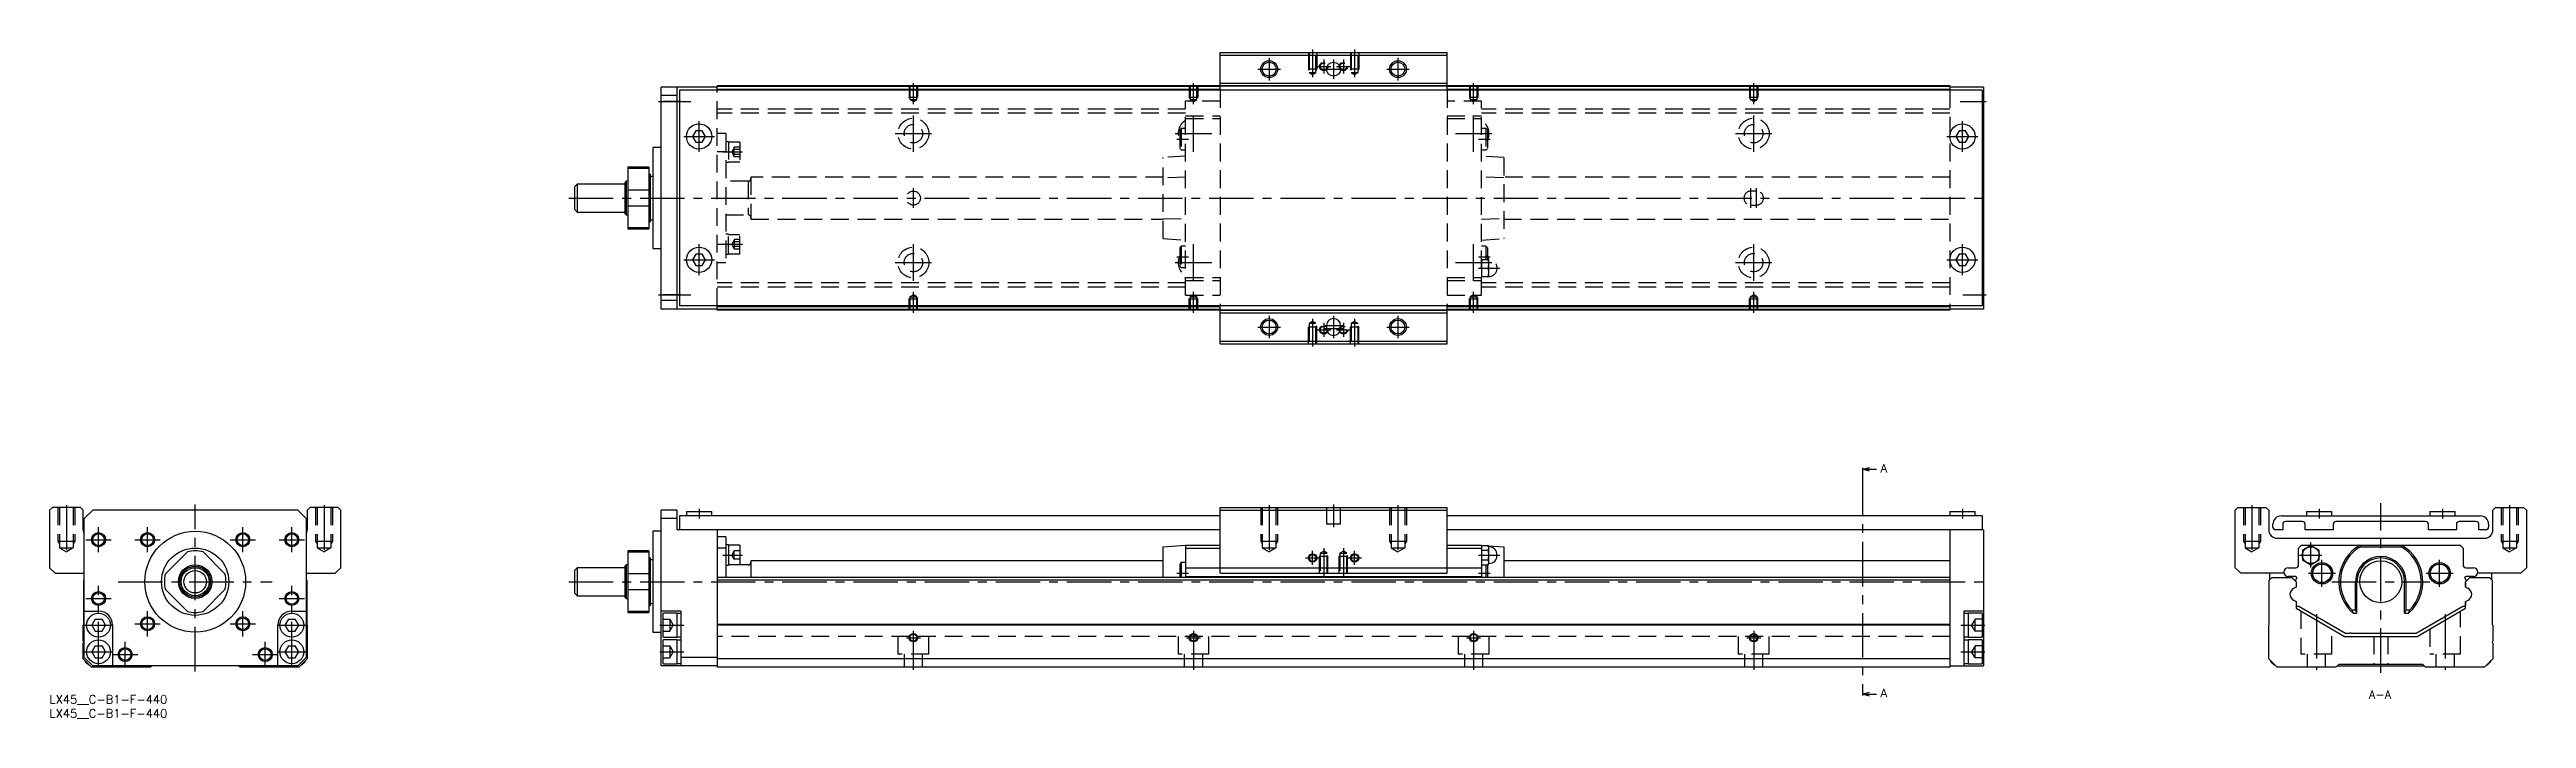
# Model space of a CAD drawing. Extents: x 0 to 884, y -8 to 230.
import ezdxf

# ---------------------------------------------------------------- set-up
doc = ezdxf.new("R2010")
doc.units = 0
doc.header["$LTSCALE"] = 0.5
doc.linetypes.add('CENTER', pattern=[50.8, 31.75, -6.35, 6.35, -6.35])
doc.linetypes.add('DASHED', pattern=[19.05, 12.7, -6.35])
for name, color, linetype in [('MSM_CENTER', 1, 'CENTER'), ('MSM_CONTINUOUS', 7, 'CONTINUOUS'), ('MSM_DASHED', 4, 'DASHED'), ('MSM_NARROW', 5, 'CONTINUOUS'), ('MSM_PART_NUMBER', 7, 'CONTINUOUS')]:
    doc.layers.add(name, color=color, linetype=linetype)
doc.styles.get("Standard").update_dxf_attribs({"font": 'txt.shx', "height": 3, "bigfont": 'bigfont.shx'})

# ---------------------------------------------------------------- blocks, each defined once
blk = doc.blocks.new('*U3')
at = {"layer": 'MSM_PART_NUMBER'}
blk.add_text('LX45__C-B1-F-440', height=3, dxfattribs=at).set_placement((0, -3))
blk = doc.blocks.new('*U4')
at = {"layer": 'MSM_PART_NUMBER'}
blk.add_text('LX45__C-B1-F-440', height=3, dxfattribs=at).set_placement((0, -8))

msp = doc.modelspace()

# ---------------------------------------------------------------- linework, layer by layer
at = {"layer": 'MSM_CENTER'}
for p, q in [((450.9, 230.38), (450.9, 220.47)), ((465.9, 230.38), (465.9, 220.47)), ((431.4, 223.38), (439.4, 223.38)), ((435.4, 227.38), (435.4, 219.38)), ((452.4, 224.38), (457.4, 224.38)), ((454.9, 226.88), (454.9, 221.88)), ((454.9, 223.38), (461.9, 223.38)), ((458.4, 226.88), (458.4, 219.88)), ((459.4, 224.38), (464.4, 224.38)), ((461.9, 226.88), (461.9, 221.88)), ((477.4, 223.38), (485.4, 223.38)), ((481.4, 227.38), (481.4, 219.38)), ((308.4, 210.87), (308.4, 218.38)), ((408.4, 210.87), (408.4, 218.38)), ((508.4, 210.87), (508.4, 218.38)), ((608.4, 210.87), (608.4, 218.38)), ((217.4, 211.88), (228.9, 211.88)), ((231.9, 193.88), (231.9, 204.88)), ((308.4, 193.88), (308.4, 206.88)), ((408.4, 193.88), (408.4, 206.88)), ((508.4, 193.88), (508.4, 206.88)), ((608.4, 193.88), (608.4, 206.88)), ((682.07, 211.88), (691.4, 211.88)), ((682.9, 193.88), (682.9, 204.88)), ((226.4, 199.38), (237.4, 199.38)), ((301.9, 200.38), (314.9, 200.38)), ((401.9, 200.38), (414.9, 200.38)), ((402.5, 198.38), (406.6, 198.38)), ((501.9, 200.38), (514.9, 200.38)), ((510.2, 198.38), (514.3, 198.38)), ((601.9, 200.38), (614.9, 200.38)), ((677.4, 199.38), (688.4, 199.38)), ((240.4, 193.83), (247.4, 193.83)), ((185.4, 177.38), (692.4, 177.38)), ((308.4, 173.88), (308.4, 180.88)), ((607.4, 173.88), (607.4, 180.88)), ((609.4, 173.88), (609.4, 180.88)), ((231.9, 149.88), (231.9, 160.88)), ((240.4, 160.92), (247.4, 160.92)), ((308.4, 147.88), (308.4, 160.88)), ((408.4, 147.88), (408.4, 160.88)), ((508.4, 147.88), (508.4, 160.88)), ((608.4, 147.88), (608.4, 160.88)), ((682.9, 149.88), (682.9, 160.88)), ((226.4, 155.38), (237.4, 155.38)), ((301.9, 154.38), (314.9, 154.38)), ((401.9, 154.38), (414.9, 154.38)), ((402.5, 156.38), (406.6, 156.38)), ((501.9, 154.38), (514.9, 154.38)), ((510.2, 156.38), (514.3, 156.38)), ((510.2, 152.38), (517.8, 152.38)), ((601.9, 154.38), (614.9, 154.38)), ((677.4, 155.38), (688.4, 155.38)), ((217.4, 142.88), (228.9, 142.88)), ((308.4, 136.38), (308.4, 143.89)), ((408.4, 136.38), (408.4, 143.89)), ((508.4, 136.38), (508.4, 143.89)), ((608.4, 136.38), (608.4, 143.89)), ((683.07, 142.88), (691.4, 142.88)), ((435.4, 135.38), (435.4, 127.38)), ((450.9, 134.29), (450.9, 124.38)), ((454.9, 132.88), (454.9, 127.88)), ((458.4, 135.38), (458.4, 127.38)), ((461.9, 132.88), (461.9, 127.88)), ((465.9, 134.29), (465.9, 124.38)), ((481.4, 135.38), (481.4, 127.38)), ((431.4, 131.38), (439.4, 131.38)), ((452.4, 130.38), (457.4, 130.38)), ((454.9, 131.88), (461.9, 131.88)), ((454.9, 130.88), (461.9, 130.88)), ((459.4, 130.38), (464.4, 130.38)), ((477.4, 131.38), (485.4, 131.38)), ((647.27, 80.12), (647.27, 0.88)), ((6, 67.76), (6, 50.18)), ((52, 8.5), (52, 68)), ((98, 67.76), (98, 50.18)), ((231.9, 66.5), (231.9, 63)), ((435.4, 67.76), (435.4, 50.18)), ((458.4, 68), (458.4, 60)), ((481.4, 67.76), (481.4, 50.18)), ((682.9, 66.5), (682.9, 63)), ((786.27, 67.76), (786.27, 50.18)), ((810.27, 66.5), (810.27, 63)), ((832.27, 8), (832.27, 68.5)), ((854.27, 66.5), (854.27, 63)), ((878.27, 67.76), (878.27, 50.18)), ((13, 55.5), (22, 55.5)), ((17.5, 51), (17.5, 60)), ((30.5, 55.5), (39.5, 55.5)), ((35, 51), (35, 60)), ((64.5, 55.5), (73.5, 55.5)), ((69, 51), (69, 60)), ((82, 55.5), (91, 55.5)), ((86.5, 51), (86.5, 60)), ((807.27, 45.54), (807.27, 54.46)), ((240.4, 50), (247.4, 50)), ((448.4, 49), (453.4, 49)), ((450.9, 46.5), (450.9, 51.5)), ((454.9, 52.41), (454.9, 42.5)), ((461.9, 52.41), (461.9, 42.5)), ((463.4, 49), (468.4, 49)), ((465.9, 46.5), (465.9, 51.5)), ((510.2, 50), (517.8, 50)), ((803.27, 50), (811.27, 50)), ((811.27, 38.7), (811.27, 48.3)), ((853.27, 38.7), (853.27, 48.3)), ((17.5, 10.25), (17.5, 39)), ((24.5, 40.5), (79.5, 40.5)), ((86.5, 10.25), (86.5, 39)), ((185.4, 40.5), (692.4, 40.5)), ((402.5, 43.5), (406.6, 43.5)), ((510.2, 43.5), (514.3, 43.5)), ((806.47, 43.5), (816.07, 43.5)), ((814.77, 40.5), (849.77, 40.5)), ((848.47, 43.5), (858.07, 43.5)), ((13, 34.5), (22, 34.5)), ((35, 21), (35, 30)), ((69, 21), (69, 30)), ((82, 34.5), (91, 34.5)), ((809.27, 28.97), (809.27, 9)), ((855.27, 28.97), (855.27, 9)), ((12.25, 25), (22.75, 25)), ((27, 10), (27, 19)), ((30.5, 25.5), (39.5, 25.5)), ((64.5, 25.5), (73.5, 25.5)), ((77, 10), (77, 19)), ((81.25, 25), (91.75, 25)), ((217.9, 25), (226.4, 25)), ((305.9, 20.5), (310.9, 20.5)), ((308.4, 9), (308.4, 23)), ((405.9, 20.5), (410.9, 20.5)), ((408.4, 23), (408.4, 9)), ((505.9, 20.5), (510.9, 20.5)), ((508.4, 23), (508.4, 9)), ((605.9, 20.5), (610.9, 20.5)), ((608.4, 23), (608.4, 9)), ((682.4, 25), (690.9, 25)), ((12.25, 15.5), (22.75, 15.5)), ((22.5, 14.5), (31.5, 14.5)), ((72.5, 14.5), (81.5, 14.5)), ((81.25, 15.5), (91.75, 15.5)), ((217.9, 15.5), (226.4, 15.5)), ((682.4, 15.5), (690.9, 15.5))]:
    msp.add_line(p, q, dxfattribs=at)
at = {"layer": 'MSM_CONTINUOUS'}
for p, q in [((417.9, 215.88), (417.9, 229.38)), ((417.9, 229.38), (498.9, 229.38)), ((417.9, 228.38), (498.9, 228.38)), ((498.9, 215.88), (498.9, 229.38)), ((238.4, 216.98), (218.4, 216.98)), ((218.4, 137.78), (218.4, 216.98)), ((223.9, 213.98), (218.4, 213.98)), ((223.9, 216.98), (223.9, 137.78)), ((689.9, 215.88), (224.9, 215.88)), ((224.9, 215.88), (224.9, 138.88)), ((678.4, 217.38), (238.4, 217.38)), ((238.4, 215.88), (238.4, 217.38)), ((417.9, 217.18), (238.4, 217.18)), ((417.9, 216.18), (238.4, 216.18)), ((417.9, 218.38), (498.9, 218.38)), ((417.9, 217.38), (498.9, 217.38)), ((678.4, 217.18), (498.9, 217.18)), ((678.4, 216.18), (498.9, 216.18)), ((678.4, 217.38), (678.4, 215.88)), ((690.4, 216.98), (678.4, 216.98)), ((689.9, 215.88), (689.9, 138.88)), ((690.4, 216.98), (690.4, 137.78)), ((215.4, 195.38), (215.4, 159.38)), ((218.4, 195.38), (215.4, 195.38)), ((230.74, 201.38), (229.59, 199.38)), ((229.59, 199.38), (230.74, 197.38)), ((233.05, 201.38), (230.74, 201.38)), ((230.74, 197.38), (233.05, 197.38)), ((234.2, 199.38), (233.05, 201.38)), ((233.05, 197.38), (234.2, 199.38)), ((681.74, 201.38), (680.59, 199.38)), ((680.59, 199.38), (681.74, 197.38)), ((684.05, 201.38), (681.74, 201.38)), ((681.74, 197.38), (684.05, 197.38)), ((685.2, 199.38), (684.05, 201.38)), ((684.05, 197.38), (685.2, 199.38)), ((213.9, 188.38), (206.4, 188.38)), ((206.4, 188.38), (206.4, 166.38)), ((206.4, 188.01), (213.9, 188.01)), ((213.9, 188.38), (213.9, 166.38)), ((214.4, 185.88), (213.9, 185.88)), ((214.4, 185.88), (214.4, 168.88)), ((188.4, 182.38), (187.4, 181.38)), ((187.4, 181.38), (187.4, 173.38)), ((188.4, 182.38), (188.4, 172.38)), ((205.4, 182.38), (188.4, 182.38)), ((205.9, 183.38), (205.4, 182.88)), ((205.4, 182.88), (205.4, 171.88)), ((205.9, 183.38), (205.9, 171.38)), ((206.4, 183.38), (205.9, 183.38)), ((213.9, 180.17), (206.4, 180.17)), ((215.4, 185.13), (214.4, 185.13)), ((187.4, 173.38), (188.4, 172.38)), ((188.4, 172.38), (205.4, 172.38)), ((205.4, 171.88), (205.9, 171.38)), ((205.9, 171.38), (206.4, 171.38)), ((206.4, 174.58), (213.9, 174.58)), ((213.9, 168.88), (214.4, 168.88)), ((214.4, 169.63), (215.4, 169.63)), ((213.9, 166.74), (206.4, 166.74)), ((206.4, 166.38), (213.9, 166.38)), ((215.4, 159.38), (218.4, 159.38)), ((230.74, 157.38), (229.59, 155.38)), ((229.59, 155.38), (230.74, 153.38)), ((233.05, 157.38), (230.74, 157.38)), ((230.74, 153.38), (233.05, 153.38)), ((234.2, 155.38), (233.05, 157.38)), ((233.05, 153.38), (234.2, 155.38)), ((681.74, 157.38), (680.59, 155.38)), ((680.59, 155.38), (681.74, 153.38)), ((684.05, 157.38), (681.74, 157.38)), ((681.74, 153.38), (684.05, 153.38)), ((685.2, 155.38), (684.05, 157.38)), ((684.05, 153.38), (685.2, 155.38)), ((223.9, 140.78), (218.4, 140.78)), ((238.4, 137.78), (218.4, 137.78)), ((689.9, 138.88), (224.9, 138.88)), ((238.4, 137.38), (238.4, 138.88)), ((417.9, 138.58), (238.4, 138.58)), ((417.9, 137.58), (238.4, 137.58)), ((678.4, 137.38), (238.4, 137.38)), ((417.9, 125.38), (417.9, 138.88)), ((417.9, 137.38), (498.9, 137.38)), ((417.9, 136.38), (498.9, 136.38)), ((498.9, 125.38), (498.9, 138.88)), ((678.4, 138.58), (498.9, 138.58)), ((678.4, 137.58), (498.9, 137.58)), ((678.4, 138.88), (678.4, 137.38)), ((690.4, 137.78), (678.4, 137.78)), ((417.9, 126.38), (498.9, 126.38)), ((417.9, 125.38), (498.9, 125.38)), ((455.9, 131.88), (455.9, 130.88)), ((460.9, 130.88), (460.9, 131.88)), ((647.27, 80.62), (649.77, 81.29)), ((647.27, 81.12), (647.27, 80.12)), ((647.27, 80.62), (652.27, 80.62)), ((649.77, 79.95), (647.27, 80.62)), ((1, 67), (0, 66)), ((0, 66), (0, 45.5)), ((11, 67), (1, 67)), ((12, 66), (11, 67)), ((12, 59), (12, 66)), ((15.4, 66), (12.4, 63)), ((12.4, 13.5), (12.4, 63)), ((88.6, 66), (15.4, 66)), ((91.6, 63), (88.6, 66)), ((91.6, 63), (91.6, 13.5)), ((93, 67), (92, 66)), ((92, 66), (92, 59)), ((103, 67), (93, 67)), ((104, 66), (103, 67)), ((104, 45.5), (104, 66)), ((223.9, 66), (218.4, 66)), ((218.4, 10.5), (218.4, 66)), ((223.9, 63), (218.4, 63)), ((223.9, 66), (223.9, 59)), ((224.9, 64), (224.9, 59)), ((417.9, 64), (224.9, 64)), ((227.4, 65.5), (227.4, 64)), ((227.4, 65.5), (236.4, 65.5)), ((236.4, 64), (236.4, 65.5)), ((417.9, 67), (498.9, 67)), ((417.9, 43.5), (417.9, 67)), ((417.9, 66), (498.9, 66)), ((498.9, 43.5), (498.9, 67)), ((689.9, 64), (498.9, 64)), ((678.4, 65.5), (678.4, 64)), ((678.4, 65.5), (687.4, 65.5)), ((687.4, 64), (687.4, 65.5)), ((689.9, 64), (689.9, 59)), ((780.27, 66), (781.27, 67)), ((780.27, 45.5), (780.27, 66)), ((781.27, 67), (791.27, 67)), ((791.27, 67), (792.27, 66)), ((792.27, 66), (792.27, 59)), ((796.77, 64), (867.77, 64)), ((804.27, 62), (798.27, 62)), ((805.77, 65.5), (814.77, 65.5)), ((805.77, 65.5), (805.77, 64)), ((814.77, 64), (814.77, 65.5)), ((848.27, 62), (816.27, 62)), ((849.77, 65.5), (858.77, 65.5)), ((849.77, 65.5), (849.77, 64)), ((858.77, 64), (858.77, 65.5)), ((866.27, 62), (860.27, 62)), ((872.27, 66), (873.27, 67)), ((872.27, 59), (872.27, 66)), ((873.27, 67), (883.27, 67)), ((883.27, 67), (884.27, 66)), ((884.27, 66), (884.27, 45.5)), ((218.4, 58.5), (215.4, 58.5)), ((215.4, 58.5), (215.4, 22.5)), ((417.9, 59), (223.9, 59)), ((238.4, 59), (238.4, 10)), ((241.4, 56.5), (238.4, 56.5)), ((241.4, 56.5), (241.4, 42)), ((242.4, 53.65), (241.4, 53.65)), ((242.4, 53.65), (242.4, 46.35)), ((246.4, 53.5), (242.4, 53.5)), ((246.4, 53.5), (246.4, 46.5)), ((397.6, 53), (405.6, 53.5)), ((405.6, 53.5), (417.9, 53.5)), ((405.6, 53.5), (405.6, 42)), ((690.4, 59), (498.9, 59)), ((498.9, 53.5), (511.2, 53.5)), ((511.2, 53.5), (511.77, 53.46)), ((511.2, 53.5), (511.2, 42)), ((511.32, 53.46), (511.2, 53)), ((511.32, 53.46), (513.67, 53.46)), ((513.8, 53), (513.67, 53.46)), ((513.7, 53.34), (519.2, 53)), ((678.4, 59), (678.4, 10)), ((690.4, 59), (690.4, 10.5)), ((793.77, 60), (793.77, 61)), ((797.27, 59), (794.77, 59)), ((795.27, 56), (869.27, 56)), ((797.27, 61), (797.27, 59)), ((802.92, 52.5), (803.92, 53.5)), ((803.92, 53.5), (860.62, 53.5)), ((807.27, 53.46), (804.27, 51.73)), ((805.27, 59), (805.27, 61)), ((815.27, 59), (805.27, 59)), ((810.27, 51.73), (807.27, 53.46)), ((815.27, 61), (815.27, 59)), ((824.79, 53.5), (825.04, 53)), ((839.5, 53), (839.76, 53.5)), ((849.27, 59), (849.27, 61)), ((859.27, 59), (849.27, 59)), ((859.27, 61), (859.27, 59)), ((860.62, 53.5), (861.62, 52.5)), ((867.27, 59), (867.27, 61)), ((869.77, 59), (867.27, 59)), ((870.77, 61), (870.77, 60)), ((0, 45.5), (2, 43.5)), ((41.36, 43.3), (49.2, 51.14)), ((54.8, 51.14), (62.64, 43.3)), ((102, 43.5), (104, 45.5)), ((188.4, 45.5), (187.4, 44.5)), ((187.4, 44.5), (187.4, 36.5)), ((205.4, 45.5), (188.4, 45.5)), ((188.4, 45.5), (188.4, 35.5)), ((205.9, 46.5), (205.4, 46)), ((205.4, 46), (205.4, 35)), ((206.4, 46.5), (205.9, 46.5)), ((205.9, 46.5), (205.9, 34.5)), ((213.9, 51.5), (206.4, 51.5)), ((206.4, 51.5), (206.4, 29.5)), ((206.4, 51.14), (213.9, 51.14)), ((213.9, 51.5), (213.9, 29.5)), ((214.4, 49), (213.9, 49)), ((214.4, 49), (214.4, 32)), ((215.4, 48.25), (214.4, 48.25)), ((241.4, 52.5), (238.4, 52.5)), ((241.4, 46.35), (242.4, 46.35)), ((249.4, 46.5), (242.4, 46.5)), ((250.4, 48), (250.4, 42)), ((397.6, 48), (250.4, 48)), ((397.6, 42), (397.6, 53)), ((404, 47.3), (403.5, 46.8)), ((403.5, 46.8), (403.5, 42)), ((405.6, 47.3), (404, 47.3)), ((404, 47.3), (404, 42)), ((405.6, 52.5), (417.9, 52.5)), ((405.6, 45.5), (511.2, 45.5)), ((498.9, 52.5), (511.2, 52.5)), ((511.2, 52.41), (511.2, 52.6)), ((511.2, 47), (511.32, 46.54)), ((511.32, 51.73), (513.67, 51.73)), ((511.32, 48.27), (513.67, 48.27)), ((511.32, 46.54), (513.67, 46.54)), ((512.8, 46.54), (512.8, 42)), ((513.3, 46.54), (513.3, 42)), ((513.67, 46.54), (513.8, 47)), ((513.8, 47), (513.8, 53)), ((519.2, 53), (519.2, 42)), ((678.4, 48), (519.2, 48)), ((782.27, 43.5), (780.27, 45.5)), ((799.22, 45.5), (801.92, 45.5)), ((802.92, 46.5), (802.92, 52.5)), ((804.27, 51.73), (804.27, 48.27)), ((804.27, 48.27), (807.27, 46.54)), ((807.27, 46.54), (810.27, 48.27)), ((810.27, 48.27), (810.27, 51.73)), ((825.04, 53), (839.5, 53)), ((861.62, 52.5), (861.62, 46.5)), ((862.62, 45.5), (865.32, 45.5)), ((884.27, 45.5), (882.27, 43.5)), ((2, 43.5), (12.4, 43.5)), ((12.2, 41), (12.4, 41.2)), ((12.2, 25.2), (12.2, 41)), ((49.2, 29.86), (41.36, 37.7)), ((62.64, 37.7), (54.8, 29.86)), ((91.6, 43.5), (102, 43.5)), ((91.6, 41.2), (91.8, 41)), ((91.8, 41), (91.8, 25.2)), ((187.4, 36.5), (188.4, 35.5)), ((188.4, 35.5), (205.4, 35.5)), ((213.9, 43.3), (206.4, 43.3)), ((206.4, 37.7), (213.9, 37.7)), ((678.4, 42), (238.4, 42)), ((678.4, 41), (238.4, 41)), ((405.6, 42.4), (511.2, 42.4)), ((417.9, 43.5), (498.9, 43.5)), ((797.74, 43.5), (782.27, 43.5)), ((792.47, 41), (793.47, 42)), ((792.47, 25.2), (792.47, 41)), ((792.67, 41.2), (792.67, 43.5)), ((793.47, 42), (800.52, 42)), ((801.52, 42.4), (799.22, 42.4)), ((800.52, 42), (802.02, 40.5)), ((800.52, 42), (802.02, 40.5)), ((802.02, 38.61), (801.13, 38.1)), ((801.97, 40.55), (801.97, 41.2)), ((802.02, 40.5), (802.02, 38.61)), ((823.27, 30.44), (823.27, 40.5)), ((823.77, 29.22), (823.77, 40.5)), ((840.77, 29.22), (840.77, 40.5)), ((841.27, 30.44), (841.27, 40.5)), ((862.52, 40.5), (864.02, 42)), ((862.57, 40.55), (862.52, 40.5)), ((862.52, 40.5), (862.52, 38.61)), ((862.52, 38.61), (862.52, 40.5)), ((863.42, 38.1), (862.52, 38.61)), ((862.57, 41.2), (862.57, 40.55)), ((865.32, 42.4), (863.02, 42.4)), ((864.02, 42), (871.07, 42)), ((882.27, 43.5), (866.81, 43.5)), ((871.07, 42), (872.07, 41)), ((871.87, 41.2), (871.87, 43.5)), ((872.07, 41), (872.07, 25.2)), ((12.4, 30), (17.5, 30)), ((16.27, 27.12), (15.05, 25)), ((16.27, 27.12), (18.73, 27.12)), ((19.95, 25), (18.73, 27.12)), ((85.27, 27.12), (84.05, 25)), ((85.27, 27.12), (87.73, 27.12)), ((86.5, 30), (91.6, 30)), ((88.95, 25), (87.73, 27.12)), ((205.4, 35), (205.9, 34.5)), ((205.9, 34.5), (206.4, 34.5)), ((213.9, 29.86), (206.4, 29.86)), ((206.4, 29.5), (213.9, 29.5)), ((213.9, 32), (214.4, 32)), ((214.4, 32.75), (215.4, 32.75)), ((225.4, 30), (218.4, 30)), ((218.9, 29), (218.9, 21)), ((223.9, 29.25), (219.15, 29.25)), ((223.9, 29.25), (223.9, 20.75)), ((225.4, 29.15), (223.9, 29.15)), ((225.4, 30), (225.4, 10.5)), ((683.4, 30), (683.4, 10.5)), ((690.4, 30), (683.4, 30)), ((684.9, 29.15), (683.4, 29.15)), ((689.9, 29.25), (684.9, 29.25)), ((684.9, 29.25), (684.9, 20.75)), ((689.9, 29.25), (689.9, 20.75)), ((801.13, 33.9), (802.02, 33.39)), ((802.02, 33.39), (802.02, 31)), ((802.02, 31), (819.34, 21)), ((802.97, 31.61), (802.77, 31.61)), ((819.61, 22), (802.97, 31.61)), ((821.91, 30.44), (823.27, 30.44)), ((822.38, 29.22), (823.77, 29.22)), ((823.77, 29.22), (823.27, 30.44)), ((841.27, 30.44), (840.77, 29.22)), ((840.77, 29.22), (842.16, 29.22)), ((841.27, 30.44), (842.63, 30.44)), ((861.57, 31.61), (844.93, 22)), ((845.2, 21), (862.52, 31)), ((861.77, 31.61), (861.57, 31.61)), ((862.52, 33.39), (863.42, 33.9)), ((862.52, 33.39), (862.52, 32.13)), ((862.52, 31), (862.52, 33.39)), ((12, 25), (12.2, 25.2)), ((12, 19.4), (12, 25)), ((12, 13), (12, 18.6)), ((15.05, 25), (16.27, 22.88)), ((16.27, 22.88), (18.73, 22.88)), ((18.73, 22.88), (19.95, 25)), ((22.5, 25), (22.5, 10.5)), ((81.5, 10.5), (81.5, 25)), ((84.05, 25), (85.27, 22.88)), ((85.27, 22.88), (87.73, 22.88)), ((87.73, 22.88), (88.95, 25)), ((91.8, 25.2), (92, 25)), ((92, 25), (92, 13)), ((215.4, 22.5), (218.4, 22.5)), ((218.9, 19.5), (218.9, 11.5)), ((219.15, 20.75), (223.9, 20.75)), ((223.9, 19.75), (219.15, 19.75)), ((223.9, 20.85), (225.4, 20.85)), ((223.9, 19.75), (223.9, 11.25)), ((225.4, 19.65), (223.9, 19.65)), ((678.4, 25.2), (238.4, 25.2)), ((678.4, 25), (238.4, 25)), ((683.4, 20.85), (684.9, 20.85)), ((684.9, 19.65), (683.4, 19.65)), ((684.9, 20.75), (689.9, 20.75)), ((689.9, 19.75), (684.9, 19.75)), ((684.9, 19.75), (684.9, 11.25)), ((689.9, 19.75), (689.9, 11.25)), ((792.27, 25), (792.47, 25.2)), ((792.27, 13), (792.27, 25)), ((819.34, 21), (845.2, 21)), ((821.12, 22), (819.61, 22)), ((844.93, 22), (821.92, 22)), ((872.07, 25.2), (872.27, 25)), ((872.27, 25), (872.27, 19.4)), ((872.27, 18.6), (872.27, 13)), ((15, 10), (12, 13)), ((15.4, 10.5), (12.4, 13.5)), ((36, 10), (15, 10)), ((16.27, 17.62), (15.05, 15.5)), ((15.05, 15.5), (16.27, 13.38)), ((88.6, 10.5), (15.4, 10.5)), ((16.27, 17.62), (18.73, 17.62)), ((16.27, 13.38), (18.73, 13.38)), ((19.95, 15.5), (18.73, 17.62)), ((18.73, 13.38), (19.95, 15.5)), ((36.5, 10.5), (36, 10)), ((68, 10), (67.5, 10.5)), ((89, 10), (68, 10)), ((85.27, 17.62), (84.05, 15.5)), ((84.05, 15.5), (85.27, 13.38)), ((85.27, 17.62), (87.73, 17.62)), ((85.27, 13.38), (87.73, 13.38)), ((88.95, 15.5), (87.73, 17.62)), ((87.73, 13.38), (88.95, 15.5)), ((91.6, 13.5), (88.6, 10.5)), ((92, 13), (89, 10)), ((238.4, 10.5), (218.4, 10.5)), ((219.15, 11.25), (223.9, 11.25)), ((223.9, 11.35), (225.4, 11.35)), ((238.4, 13.5), (225.4, 13.5)), ((678.4, 13), (238.4, 13)), ((678.4, 10), (238.4, 10)), ((678.4, 10.5), (690.4, 10.5)), ((683.4, 11.35), (684.9, 11.35)), ((684.9, 11.25), (689.9, 11.25)), ((795.27, 10), (792.27, 13)), ((816.27, 10), (795.27, 10)), ((817.27, 11), (816.27, 10)), ((816.77, 10.5), (847.77, 10.5)), ((847.27, 11), (817.27, 11)), ((848.27, 10), (847.27, 11)), ((869.27, 10), (848.27, 10)), ((872.27, 13), (869.27, 10)), ((647.27, 0.38), (649.77, 1.05)), ((647.27, 0.88), (647.27, -0.12)), ((647.27, 0.38), (652.27, 0.38)), ((649.77, -0.29), (647.27, 0.38))]:
    msp.add_line(p, q, dxfattribs=at)
for centre, radius in [((435.4, 223.38), 2.46), ((458.4, 223.38), 2.5), ((481.4, 223.38), 2.46), ((231.9, 199.38), 4.5), ((682.9, 199.38), 4.5), ((231.9, 155.38), 4.5), ((682.9, 155.38), 4.5), ((435.4, 131.38), 2.46), ((481.4, 131.38), 2.46), ((17.5, 55.5), 2.07), ((35, 55.5), 2.07), ((52, 40.5), 18), ((69, 55.5), 2.07), ((86.5, 55.5), 2.07), ((52, 40.5), 12), ((52, 40.5), 6), ((52, 40.5), 5.5), ((52, 40.5), 5), ((52, 40.5), 4), ((450.9, 49), 1.23), ((465.9, 49), 1.23), ((807.27, 50), 3), ((811.27, 43.5), 3.8), ((811.27, 43.5), 3.3), ((832.27, 40.5), 7.5), ((853.27, 43.5), 3.8), ((853.27, 43.5), 3.3), ((17.5, 34.5), 2.07), ((86.5, 34.5), 2.07), ((17.5, 25), 4.25), ((35, 25.5), 2.07), ((69, 25.5), 2.07), ((86.5, 25), 4.25), ((17.5, 15.5), 4.25), ((86.5, 15.5), 4.25), ((308.4, 20.5), 1.23), ((408.4, 20.5), 1.23), ((508.4, 20.5), 1.23), ((608.4, 20.5), 1.23), ((27, 14.5), 2.07), ((77, 14.5), 2.07)]:
    msp.add_circle(centre, radius, dxfattribs=at)
for centre, radius, start, end in [((458.4, 131.88), 2.5, 0, 180), ((458.4, 130.88), 2.5, 180, 0), ((796.77, 61), 3, 90, 180), ((798.27, 61), 1, 90, 180), ((804.27, 61), 1, 0, 90), ((816.27, 61), 1, 90, 180), ((848.27, 61), 1, 0, 90), ((860.27, 61), 1, 90, 180), ((866.27, 61), 1, 0, 90), ((867.77, 61), 3, 0, 90), ((15, 59), 3, 180, 209.92525), ((89, 59), 3, 330.07238, 0), ((514.5, 52.57), 3.31, 164.22771, 179.4294), ((510.49, 52.56), 3.31, 0.57378, 15.76911), ((795.27, 59), 3, 180, 270), ((794.77, 60), 1, 180, 270), ((832.27, 40.5), 15, 119.92643, 228.76392), ((832.27, 40.5), 15, 311.23608, 60.07357), ((869.27, 59), 3, 270, 0), ((869.77, 60), 1, 270, 0), ((52, 40.5), 11, 75.27264, 104.72736), ((249.4, 47.5), 1, 270, 0), ((514.5, 52.63), 3.31, 180.57378, 195.76911), ((524.08, 49.95), 12.89, 172.03062, 179.75617), ((524.65, 50.1), 13.46, 180.40698, 187.80623), ((514.5, 47.37), 3.31, 164.22771, 179.4294), ((514.5, 47.44), 3.31, 180.57378, 195.76911), ((510.49, 52.63), 3.31, 344.22771, 359.4294), ((500.9, 49.94), 12.89, 0.24521, 7.968), ((500.34, 50.1), 13.46, 352.19377, 359.59302), ((510.49, 47.37), 3.31, 0.57378, 15.76911), ((510.49, 47.43), 3.31, 344.22771, 359.4294), ((513.8, 50), 3, 270, 90), ((799.22, 43.95), 1.55, 90, 270), ((801.92, 46.5), 1, 270, 0), ((832.27, 40.5), 14.44, 120.05097, 224.15139), ((832.27, 40.5), 9, 0, 180), ((832.27, 40.5), 8.5, 0, 180), ((832.27, 40.5), 14.44, 315.84861, 59.94903), ((862.62, 46.5), 1, 180, 270), ((865.32, 43.95), 1.55, 270, 90), ((52, 40.5), 11, 165.27264, 194.72736), ((52, 40.5), 11, 345.27264, 14.72736), ((802.43, 35.85), 2.6, 120.00003, 176.58933), ((802.43, 36.15), 2.6, 183.41067, 239.99996), ((801.52, 41.4), 1, 30.09191, 90), ((802.77, 41.2), 0.8, 118.74892, 180), ((863.02, 41.4), 1, 90, 149.90809), ((861.77, 41.2), 0.8, 0, 61.25108), ((862.12, 35.85), 2.6, 3.41067, 59.99996), ((862.12, 36.15), 2.6, 300.00004, 356.58933), ((17.5, 25), 5, 0, 90), ((52, 40.5), 11, 255.27264, 284.72736), ((86.5, 25), 5, 90, 180), ((219.15, 29), 0.25, 90, 180), ((802.77, 32.41), 0.8, 200.36413, 270), ((834.5, 34.62), 13.26, 198.36858, 204.03004), ((829.98, 34.65), 13.33, 335.98509, 341.61629), ((861.77, 32.41), 0.8, 270, 339.62763), ((11.7, 19), 0.5, 306.8699, 53.1301), ((219.15, 21), 0.25, 180, 270), ((219.15, 19.5), 0.25, 90, 180), ((821.52, 21.7), 0.5, 36.8699, 143.1301), ((872.57, 19), 0.5, 126.8699, 233.1301), ((15.4, 13.5), 3, 201.81505, 248.18495), ((88.6, 13.5), 3, 291.81368, 338.18632), ((219.15, 11.5), 0.25, 180, 270), ((795.67, 13.5), 3, 201.81368, 248.18632), ((868.87, 13.5), 3, 291.81505, 338.18495)]:
    msp.add_arc(centre, radius, start, end, dxfattribs=at)
at = {"layer": 'MSM_DASHED'}
for p, q in [((449.4, 229.38), (449.4, 223.38)), ((452.4, 223.38), (449.4, 223.38)), ((449.67, 222.91), (449.4, 223.38)), ((449.67, 229.38), (449.67, 222.18)), ((449.67, 222.18), (452.13, 222.18)), ((449.67, 222.18), (450.9, 221.47)), ((450.9, 221.47), (452.13, 222.18)), ((452.13, 222.18), (452.13, 229.38)), ((452.13, 222.91), (452.4, 223.38)), ((452.4, 229.38), (452.4, 223.38)), ((464.4, 229.38), (464.4, 223.38)), ((467.4, 223.38), (464.4, 223.38)), ((464.67, 222.91), (464.4, 223.38)), ((464.67, 229.38), (464.67, 222.18)), ((464.67, 222.18), (467.13, 222.18)), ((464.67, 222.18), (465.9, 221.47)), ((465.9, 221.47), (467.13, 222.18)), ((467.13, 222.18), (467.13, 229.38)), ((467.13, 222.91), (467.4, 223.38)), ((467.4, 229.38), (467.4, 223.38)), ((238.4, 138.88), (238.4, 215.88)), ((306.9, 217.38), (306.9, 213.38)), ((306.9, 213.38), (309.9, 213.38)), ((307.17, 212.91), (306.9, 213.38)), ((307.17, 217.38), (307.17, 212.58)), ((307.17, 212.58), (308.4, 211.87)), ((307.17, 212.58), (309.63, 212.58)), ((308.4, 211.87), (309.63, 212.58)), ((309.63, 212.58), (309.63, 217.38)), ((309.63, 212.91), (309.9, 213.38)), ((309.9, 217.38), (309.9, 213.38)), ((406.9, 217.38), (406.9, 213.38)), ((406.9, 213.38), (409.9, 213.38)), ((407.17, 212.91), (406.9, 213.38)), ((407.17, 217.38), (407.17, 212.58)), ((407.17, 212.58), (409.63, 212.58)), ((407.17, 212.58), (408.4, 211.87)), ((408.4, 211.87), (409.63, 212.58)), ((409.63, 212.58), (409.63, 217.38)), ((409.63, 212.91), (409.9, 213.38)), ((409.9, 217.38), (409.9, 213.38)), ((498.9, 217.38), (417.9, 217.38)), ((417.9, 215.88), (417.9, 138.88)), ((498.9, 215.88), (498.9, 138.88)), ((506.9, 217.38), (506.9, 213.38)), ((506.9, 213.38), (509.9, 213.38)), ((507.17, 212.91), (506.9, 213.38)), ((507.17, 217.38), (507.17, 212.58)), ((507.17, 212.58), (509.63, 212.58)), ((507.17, 212.58), (508.4, 211.87)), ((508.4, 211.87), (509.63, 212.58)), ((509.63, 212.58), (509.63, 217.38)), ((509.63, 212.91), (509.9, 213.38)), ((509.9, 217.38), (509.9, 213.38)), ((606.9, 217.38), (606.9, 213.38)), ((606.9, 213.38), (609.9, 213.38)), ((607.17, 212.91), (606.9, 213.38)), ((607.17, 217.38), (607.17, 212.58)), ((607.17, 212.58), (609.63, 212.58)), ((607.17, 212.58), (608.4, 211.87)), ((608.4, 211.87), (609.63, 212.58)), ((609.63, 212.58), (609.63, 217.38)), ((609.63, 212.91), (609.9, 213.38)), ((609.9, 217.38), (609.9, 213.38)), ((678.4, 215.88), (678.4, 138.88)), ((225.4, 211.88), (218.4, 211.88)), ((405.6, 209.13), (238.4, 209.13)), ((405.6, 207.63), (238.4, 207.63)), ((417.9, 211.98), (405.6, 211.98)), ((405.6, 142.78), (405.6, 211.98)), ((405.6, 206.73), (417.9, 206.73)), ((405.6, 205.73), (417.9, 205.73)), ((511.2, 211.98), (498.9, 211.98)), ((498.9, 206.73), (511.2, 206.73)), ((498.9, 205.73), (511.2, 205.73)), ((511.2, 142.78), (511.2, 211.98)), ((678.4, 209.13), (511.2, 209.13)), ((678.4, 207.63), (511.2, 207.63)), ((241.4, 200.38), (238.4, 200.38)), ((241.4, 200.38), (241.4, 154.38)), ((242.4, 197.48), (241.4, 197.48)), ((242.4, 197.48), (242.4, 190.18)), ((246.4, 197.33), (242.4, 197.33)), ((244.4, 195.33), (243.53, 193.83)), ((244.4, 192.1), (244.4, 195.56)), ((246.4, 195.56), (244.4, 195.56)), ((246.4, 194.7), (244.4, 194.7)), ((246.4, 197.33), (246.4, 190.33)), ((404, 202.18), (403.5, 201.68)), ((403.5, 201.68), (403.5, 195.08)), ((403.5, 195.08), (404, 194.58)), ((405.6, 202.18), (404, 202.18)), ((404, 202.18), (404, 194.58)), ((404, 194.58), (405.6, 194.58)), ((512.8, 202.18), (511.2, 202.18)), ((511.2, 194.58), (512.8, 194.58)), ((513.3, 201.68), (512.8, 202.18)), ((512.8, 202.18), (512.8, 194.58)), ((512.8, 194.58), (513.3, 195.08)), ((513.3, 201.68), (513.3, 195.08)), ((241.4, 193.9), (238.4, 193.9)), ((241.4, 190.18), (242.4, 190.18)), ((242.4, 190.33), (246.4, 190.33)), ((244.4, 192.33), (243.53, 193.83)), ((246.4, 192.96), (244.4, 192.96)), ((246.4, 192.1), (244.4, 192.1)), ((405.6, 192.38), (397.6, 191.82)), ((397.6, 162.93), (397.6, 191.82)), ((519.2, 191.82), (511.2, 192.38)), ((519.2, 191.82), (519.2, 162.93)), ((249.4, 183.38), (241.4, 183.38)), ((249.4, 183.38), (249.4, 171.38)), ((250.4, 184.88), (250.4, 169.88)), ((397.6, 184.88), (250.4, 184.88)), ((405.6, 184.86), (397.6, 184.61)), ((519.2, 184.61), (511.2, 184.86)), ((678.4, 184.88), (519.2, 184.88)), ((609.4, 179.88), (607.4, 179.88)), ((241.4, 171.38), (249.4, 171.38)), ((250.4, 169.88), (397.6, 169.88)), ((397.6, 170.14), (405.6, 169.89)), ((511.2, 169.89), (519.2, 170.14)), ((519.2, 169.88), (678.4, 169.88)), ((607.4, 174.88), (609.4, 174.88)), ((241.4, 160.85), (238.4, 160.85)), ((241.4, 164.57), (242.4, 164.57)), ((242.4, 157.27), (242.4, 164.57)), ((242.4, 164.42), (246.4, 164.42)), ((244.4, 162.42), (243.53, 160.92)), ((244.4, 159.42), (243.53, 160.92)), ((244.4, 162.65), (244.4, 159.19)), ((246.4, 162.65), (244.4, 162.65)), ((246.4, 161.79), (244.4, 161.79)), ((246.4, 160.05), (244.4, 160.05)), ((246.4, 159.19), (244.4, 159.19)), ((246.4, 157.42), (246.4, 164.42)), ((397.6, 162.93), (405.6, 162.38)), ((404, 160.18), (403.5, 159.68)), ((403.5, 159.68), (403.5, 153.08)), ((405.6, 160.18), (404, 160.18)), ((404, 160.18), (404, 152.58)), ((511.2, 162.38), (519.2, 162.93)), ((512.8, 160.18), (511.2, 160.18)), ((512.8, 160.18), (512.8, 155.38)), ((513.3, 159.68), (512.8, 160.18)), ((513.3, 159.68), (513.3, 155.38)), ((238.4, 154.38), (241.4, 154.38)), ((242.4, 157.27), (241.4, 157.27)), ((246.4, 157.42), (242.4, 157.42)), ((403.5, 153.08), (404, 152.58)), ((404, 152.58), (405.6, 152.58)), ((513.8, 155.38), (511.2, 155.38)), ((511.32, 152.38), (513.67, 152.38)), ((513.8, 149.38), (513.8, 155.38)), ((225.4, 142.88), (218.4, 142.88)), ((405.6, 147.13), (238.4, 147.13)), ((405.6, 145.63), (238.4, 145.63)), ((307.17, 141.84), (306.9, 141.38)), ((308.4, 142.89), (307.17, 142.18)), ((307.17, 142.18), (307.17, 137.38)), ((307.17, 142.18), (309.63, 142.18)), ((309.63, 142.18), (308.4, 142.89)), ((309.63, 137.38), (309.63, 142.18)), ((309.63, 141.84), (309.9, 141.38)), ((405.6, 149.03), (417.9, 149.03)), ((405.6, 148.03), (417.9, 148.03)), ((405.6, 142.78), (417.9, 142.78)), ((407.17, 141.84), (406.9, 141.38)), ((408.4, 142.89), (407.17, 142.18)), ((407.17, 142.18), (409.63, 142.18)), ((407.17, 142.18), (407.17, 137.38)), ((409.63, 142.18), (408.4, 142.89)), ((409.63, 137.38), (409.63, 142.18)), ((409.63, 141.84), (409.9, 141.38)), ((498.9, 149.03), (511.2, 149.03)), ((498.9, 148.03), (511.2, 148.03)), ((498.9, 142.78), (511.2, 142.78)), ((507.17, 141.84), (506.9, 141.38)), ((508.4, 142.89), (507.17, 142.18)), ((507.17, 142.18), (509.63, 142.18)), ((507.17, 142.18), (507.17, 137.38)), ((509.63, 142.18), (508.4, 142.89)), ((509.63, 137.38), (509.63, 142.18)), ((509.63, 141.84), (509.9, 141.38)), ((511.2, 149.38), (513.8, 149.38)), ((678.4, 147.13), (511.2, 147.13)), ((678.4, 145.63), (511.2, 145.63)), ((607.17, 141.84), (606.9, 141.38)), ((608.4, 142.89), (607.17, 142.18)), ((607.17, 142.18), (609.63, 142.18)), ((607.17, 142.18), (607.17, 137.38)), ((609.63, 142.18), (608.4, 142.89)), ((609.63, 137.38), (609.63, 142.18)), ((609.63, 141.84), (609.9, 141.38)), ((306.9, 137.38), (306.9, 141.38)), ((306.9, 141.38), (309.9, 141.38)), ((309.9, 137.38), (309.9, 141.38)), ((406.9, 141.38), (409.9, 141.38)), ((406.9, 137.38), (406.9, 141.38)), ((409.9, 137.38), (409.9, 141.38)), ((498.9, 137.38), (417.9, 137.38)), ((450.9, 133.29), (449.67, 132.58)), ((452.13, 132.58), (450.9, 133.29)), ((465.9, 133.29), (464.67, 132.58)), ((467.13, 132.58), (465.9, 133.29)), ((506.9, 141.38), (509.9, 141.38)), ((506.9, 137.38), (506.9, 141.38)), ((509.9, 137.38), (509.9, 141.38)), ((606.9, 141.38), (609.9, 141.38)), ((606.9, 137.38), (606.9, 141.38)), ((609.9, 137.38), (609.9, 141.38)), ((449.67, 131.84), (449.4, 131.38)), ((449.4, 125.38), (449.4, 131.38)), ((452.4, 131.38), (449.4, 131.38)), ((449.67, 132.58), (449.67, 125.38)), ((452.13, 132.58), (449.67, 132.58)), ((452.13, 125.38), (452.13, 132.58)), ((452.13, 131.84), (452.4, 131.38)), ((452.4, 125.38), (452.4, 131.38)), ((464.67, 131.84), (464.4, 131.38)), ((464.4, 125.38), (464.4, 131.38)), ((467.4, 131.38), (464.4, 131.38)), ((464.67, 132.58), (464.67, 125.38)), ((467.13, 132.58), (464.67, 132.58)), ((467.13, 125.38), (467.13, 132.58)), ((467.13, 131.84), (467.4, 131.38)), ((467.4, 125.38), (467.4, 131.38)), ((3, 67), (3, 55)), ((3.54, 67), (3.54, 52.6)), ((8.46, 67), (8.46, 52.6)), ((9, 67), (9, 55)), ((95, 67), (95, 55)), ((95.54, 67), (95.54, 52.6)), ((100.46, 67), (100.46, 52.6)), ((101, 67), (101, 55)), ((432.4, 67), (432.4, 55)), ((432.94, 67), (432.94, 52.6)), ((437.85, 67), (437.85, 52.6)), ((438.4, 67), (438.4, 55)), ((455.9, 67), (455.9, 61)), ((460.9, 61), (460.9, 67)), ((478.4, 67), (478.4, 55)), ((478.94, 67), (478.94, 52.6)), ((483.85, 67), (483.85, 52.6)), ((484.4, 67), (484.4, 55)), ((783.27, 67), (783.27, 55)), ((783.81, 67), (783.81, 52.6)), ((788.73, 67), (788.73, 52.6)), ((789.27, 67), (789.27, 55)), ((875.27, 67), (875.27, 55)), ((875.81, 67), (875.81, 52.6)), ((880.73, 67), (880.73, 52.6)), ((881.27, 67), (881.27, 55)), ((3, 55), (9, 55)), ((3, 55), (3.54, 54.06)), ((9, 55), (8.46, 54.06)), ((95, 55), (101, 55)), ((95, 55), (95.54, 54.06)), ((101, 55), (100.46, 54.06)), ((432.4, 55), (438.4, 55)), ((432.4, 55), (432.94, 54.06)), ((438.4, 55), (437.85, 54.06)), ((460.9, 61), (455.9, 61)), ((478.4, 55), (484.4, 55)), ((478.4, 55), (478.94, 54.06)), ((484.4, 55), (483.85, 54.06)), ((783.27, 55), (789.27, 55)), ((783.27, 55), (783.81, 54.06)), ((789.27, 55), (788.73, 54.06)), ((875.27, 55), (881.27, 55)), ((875.27, 55), (875.81, 54.06)), ((881.27, 55), (880.73, 54.06)), ((3.54, 52.6), (8.46, 52.6)), ((3.54, 52.6), (6, 51.18)), ((8.46, 52.6), (6, 51.18)), ((95.54, 52.6), (100.46, 52.6)), ((95.54, 52.6), (98, 51.18)), ((100.46, 52.6), (98, 51.18)), ((244.4, 51.5), (243.53, 50)), ((244.4, 48.5), (243.53, 50)), ((244.4, 48.5), (244.4, 51.5)), ((246.4, 51.5), (244.4, 51.5)), ((244.4, 50), (246.4, 50)), ((246.4, 48.5), (244.4, 48.5)), ((432.94, 52.6), (437.85, 52.6)), ((432.94, 52.6), (435.4, 51.18)), ((437.85, 52.6), (435.4, 51.18)), ((453.67, 49.97), (453.4, 49.5)), ((456.4, 49.5), (453.4, 49.5)), ((453.4, 43.5), (453.4, 49.5)), ((454.9, 51.41), (453.67, 50.7)), ((453.67, 50.7), (453.67, 43.5)), ((453.67, 50.7), (456.13, 50.7)), ((456.13, 50.7), (454.9, 51.41)), ((456.13, 43.5), (456.13, 50.7)), ((456.13, 49.97), (456.4, 49.5)), ((456.4, 43.5), (456.4, 49.5)), ((460.67, 49.97), (460.4, 49.5)), ((463.4, 49.5), (460.4, 49.5)), ((460.4, 43.5), (460.4, 49.5)), ((461.9, 51.41), (460.67, 50.7)), ((460.67, 50.7), (460.67, 43.5)), ((460.67, 50.7), (463.13, 50.7)), ((463.13, 50.7), (461.9, 51.41)), ((463.13, 43.5), (463.13, 50.7)), ((463.13, 49.97), (463.4, 49.5)), ((463.4, 43.5), (463.4, 49.5)), ((478.94, 52.6), (483.85, 52.6)), ((478.94, 52.6), (481.4, 51.18)), ((483.85, 52.6), (481.4, 51.18)), ((783.81, 52.6), (788.73, 52.6)), ((783.81, 52.6), (786.27, 51.18)), ((788.73, 52.6), (786.27, 51.18)), ((875.81, 52.6), (880.73, 52.6)), ((875.81, 52.6), (878.27, 51.18)), ((880.73, 52.6), (878.27, 51.18)), ((218.9, 27.12), (221.4, 27.12)), ((221.4, 27.12), (221.4, 22.88)), ((221.4, 27.12), (222.62, 25)), ((687.4, 27.12), (686.17, 25)), ((687.4, 22.88), (687.4, 27.12)), ((689.9, 27.12), (687.4, 27.12)), ((803.77, 29.99), (803.77, 14.7)), ((860.77, 14.7), (860.77, 29.99)), ((218.9, 25), (221.4, 25)), ((218.9, 22.88), (221.4, 22.88)), ((221.4, 22.88), (222.62, 25)), ((678.4, 21), (238.4, 21)), ((302.9, 21), (302.9, 14.7)), ((313.9, 14.7), (313.9, 21)), ((402.9, 21), (402.9, 14.7)), ((413.9, 14.7), (413.9, 21)), ((502.9, 21), (502.9, 14.7)), ((513.9, 14.7), (513.9, 21)), ((602.9, 21), (602.9, 14.7)), ((613.9, 14.7), (613.9, 21)), ((687.4, 22.88), (686.17, 25)), ((687.4, 25), (689.9, 25)), ((689.9, 22.88), (687.4, 22.88)), ((814.77, 14.7), (814.77, 23.64)), ((829.77, 21), (829.77, 11)), ((834.77, 21), (834.77, 11)), ((849.77, 23.64), (849.77, 14.7)), ((218.9, 17.62), (221.4, 17.62)), ((218.9, 15.5), (221.4, 15.5)), ((218.9, 13.38), (221.4, 13.38)), ((221.4, 17.62), (221.4, 13.38)), ((221.4, 17.62), (222.62, 15.5)), ((221.4, 13.38), (222.62, 15.5)), ((313.9, 14.7), (302.9, 14.7)), ((305.1, 14.7), (305.1, 10)), ((311.7, 10), (311.7, 14.7)), ((413.9, 14.7), (402.9, 14.7)), ((405.1, 14.7), (405.1, 10)), ((411.7, 10), (411.7, 14.7)), ((513.9, 14.7), (502.9, 14.7)), ((505.1, 14.7), (505.1, 10)), ((511.7, 10), (511.7, 14.7)), ((613.9, 14.7), (602.9, 14.7)), ((605.1, 14.7), (605.1, 10)), ((611.7, 10), (611.7, 14.7)), ((687.4, 17.62), (686.17, 15.5)), ((687.4, 13.38), (686.17, 15.5)), ((687.4, 13.38), (687.4, 17.62)), ((689.9, 17.62), (687.4, 17.62)), ((687.4, 15.5), (689.9, 15.5)), ((689.9, 13.38), (687.4, 13.38)), ((814.77, 14.7), (803.77, 14.7)), ((805.97, 14.7), (805.97, 10)), ((812.57, 10), (812.57, 14.7)), ((860.77, 14.7), (849.77, 14.7)), ((851.97, 14.7), (851.97, 10)), ((858.57, 10), (858.57, 14.7))]:
    msp.add_line(p, q, dxfattribs=at)
for centre, radius in [((454.9, 224.38), 1.5), ((454.9, 224.38), 1.23), ((461.9, 224.38), 1.5), ((461.9, 224.38), 1.23), ((308.4, 200.38), 5.5), ((308.4, 200.38), 3.3), ((608.4, 200.38), 5.5), ((608.4, 200.38), 3.3), ((308.4, 177.38), 2.5), ((308.4, 154.38), 5.5), ((608.4, 154.38), 5.5), ((308.4, 154.38), 3.3), ((608.4, 154.38), 3.3), ((454.9, 130.38), 1.5), ((454.9, 130.38), 1.23), ((461.9, 130.38), 1.5), ((461.9, 130.38), 1.23)]:
    msp.add_circle(centre, radius, dxfattribs=at)
for centre, radius, start, end in [((408.4, 200.38), 5.5, 120.60329, 207.01229), ((508.4, 200.38), 5.5, 332.98771, 59.39671), ((249.4, 184.38), 1, 270, 0), ((607.4, 177.38), 2.5, 90, 270), ((609.4, 177.38), 2.5, 270, 90), ((249.4, 170.38), 1, 0, 90), ((408.4, 154.38), 5.5, 152.98771, 239.39671), ((520.89, 153.83), 9.69, 170.8086, 179.713), ((520.89, 153.92), 9.7, 180.28862, 189.18978), ((520.89, 150.83), 9.69, 170.8086, 179.713), ((520.89, 150.92), 9.7, 180.28862, 189.18978), ((508.4, 154.38), 5.5, 10.47556, 27.01229), ((504.1, 153.83), 9.7, 0.28862, 9.18978), ((504.1, 153.92), 9.69, 350.8086, 359.713), ((504.1, 150.83), 9.7, 0.28862, 9.18978), ((504.1, 150.92), 9.69, 350.8086, 359.713), ((513.8, 152.38), 3, 270, 90)]:
    msp.add_arc(centre, radius, start, end, dxfattribs=at)
at = {"layer": 'MSM_NARROW'}
for centre, radius in [((435.4, 223.38), 3), ((481.4, 223.38), 3), ((435.4, 131.38), 3), ((481.4, 131.38), 3), ((17.5, 55.5), 2.5), ((35, 55.5), 2.5), ((69, 55.5), 2.5), ((86.5, 55.5), 2.5), ((450.9, 49), 1.5), ((465.9, 49), 1.5), ((17.5, 34.5), 2.5), ((86.5, 34.5), 2.5), ((35, 25.5), 2.5), ((69, 25.5), 2.5), ((308.4, 20.5), 1.5), ((408.4, 20.5), 1.5), ((508.4, 20.5), 1.5), ((608.4, 20.5), 1.5), ((27, 14.5), 2.5), ((77, 14.5), 2.5)]:
    msp.add_circle(centre, radius, dxfattribs=at)

# ---------------------------------------------------------------- block references
at = {"layer": 'MSM_CONTINUOUS'}
for name in ['*U3', '*U4']:
    msp.add_blockref(name, (0, 0), dxfattribs=at)

# ---------------------------------------------------------------- texts
at = {"layer": 'MSM_PART_NUMBER'}
for s, p in [('A', (653.69, 79.49)), ('A', (653.69, -0.75)), ('A-A', (828.01, -1.28))]:
    msp.add_text(s, height=3, dxfattribs=at).set_placement(p)

doc.saveas('drawing.dxf')
